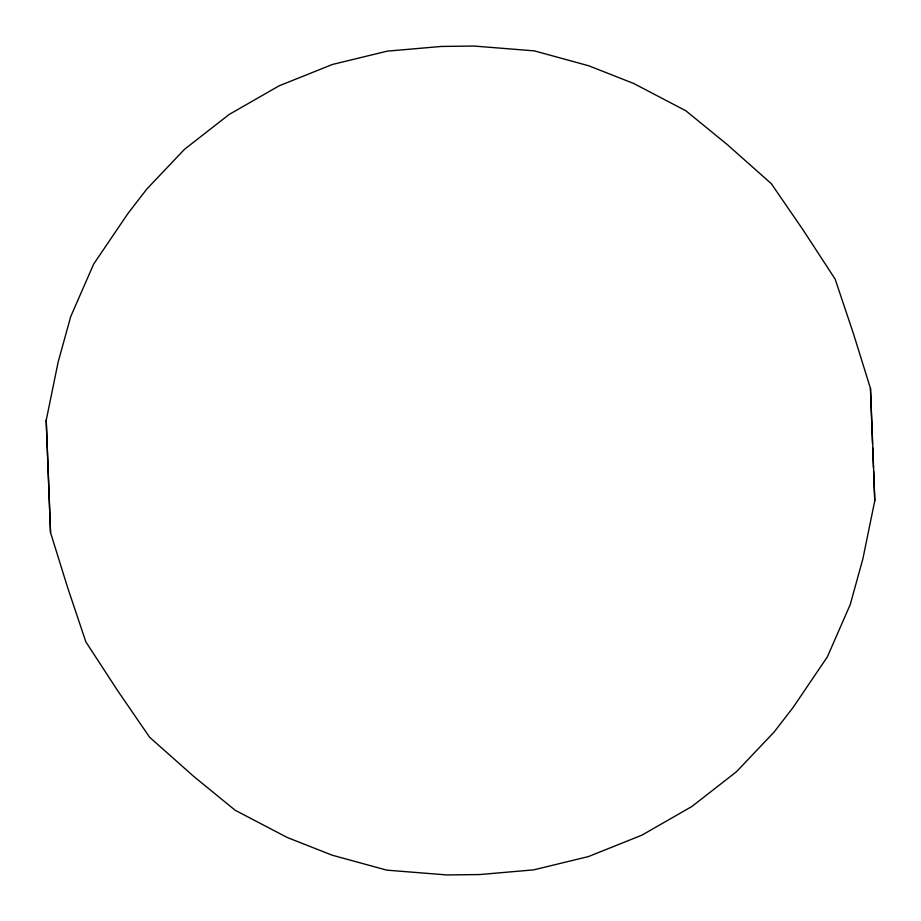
<?xml version="1.0" encoding="UTF-8"?>
<svg xmlns="http://www.w3.org/2000/svg" width="921" height="921" viewBox="0 0 921 921"><rect width="100%" height="100%" fill="white"/><g stroke="black" fill="none" stroke-linecap="round" stroke-linejoin="round"><path stroke-width="1.38" d="M46.211 420.287L58.138 362.103L70.744 316.513L93.666 264.074L127.881 213.58L146.923 188.92L184.522 149.283L229.168 114.469L279.144 85.814L332.539 64.435L387.292 51.139L441.297 46.453L474.027 46.05L534.226 50.851L588.795 65.794L633.752 83.512L685.811 110.739L727.325 144.632L771.338 183.705L803.457 230.492L835.163 279.167L853.502 333.863L870.472 388.443L872.717 444.843L874.789 500.713L862.862 558.897L850.256 604.487L827.334 656.926L793.119 707.42L774.077 732.08L736.478 771.717L691.832 806.531L641.856 835.186L588.461 856.565L533.708 869.861L479.703 874.547L446.973 874.95L386.774 870.149L332.205 855.206L287.248 837.488L235.189 810.261L193.675 776.368L149.663 737.295L117.543 690.508L85.837 641.833L67.498 587.138L50.528 532.557L46.211 420.287L50.528 532.557M872.671 447.756L873.465 467.799M873.58 470.654L874.789 500.713M870.472 388.443L872.509 443.519"/></g></svg>
